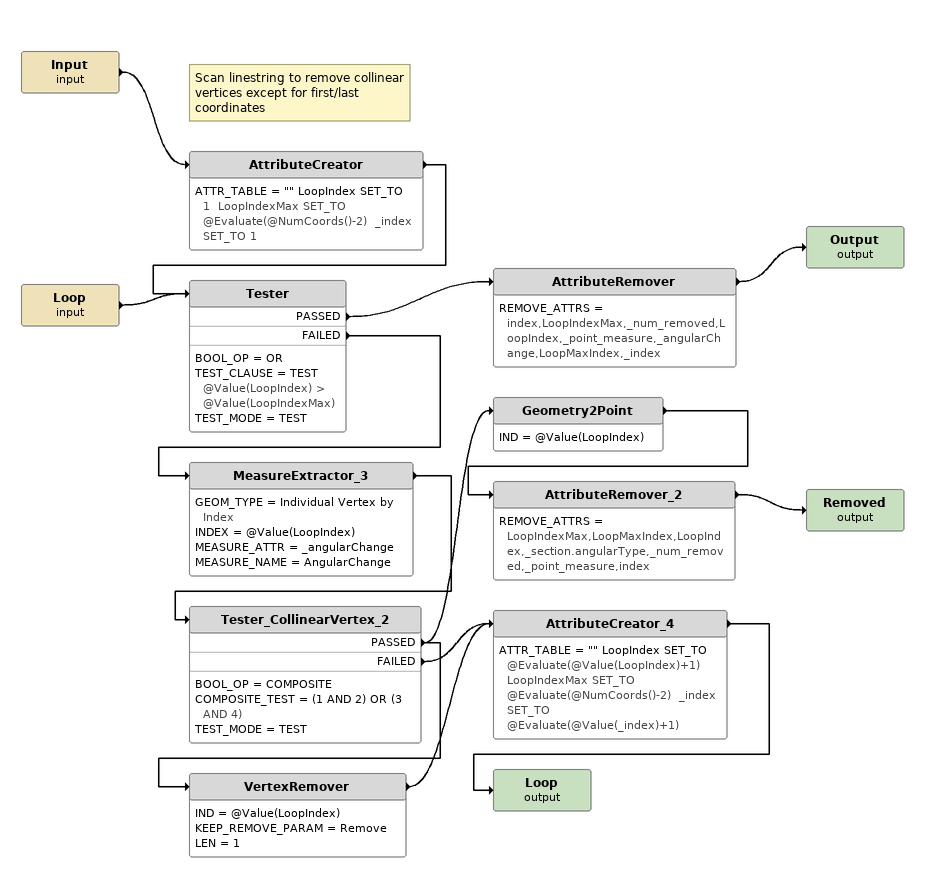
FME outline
Input (input)
    -> AttributeCreator
Note: Scan linestring to remove collinear vertices except for first/last coordinates
AttributeCreator
    ATTR_TABLE = "" LoopIndex SET_TO 1  LoopIndexMax SET_TO @Evaluate(@NumCoords()-2)  _index SET_TO 1
    -> Tester
Loop (input)
    -> Tester
Tester
    BOOL_OP = OR
    TEST_CLAUSE = TEST @Value(LoopIndex) > @Value(LoopIndexMax)
    TEST_MODE = TEST
    PASSED -> AttributeRemover
    FAILED -> MeasureExtractor_3
AttributeRemover
    REMOVE_ATTRS = index,LoopIndexMax,_num_removed,LoopIndex,_point_measure,_angularChange,LoopMaxIndex,_index
    -> Output (output)
Output (output)
MeasureExtractor_3
    GEOM_TYPE = Individual Vertex by Index
    INDEX = @Value(LoopIndex)
    MEASURE_ATTR = _angularChange
    MEASURE_NAME = AngularChange
    -> Tester_CollinearVertex_2
Tester_CollinearVertex_2
    BOOL_OP = COMPOSITE
    COMPOSITE_TEST = (1 AND 2) OR (3 AND 4)
    TEST_MODE = TEST
    PASSED -> VertexRemover
    PASSED -> Geometry2Point
    FAILED -> AttributeCreator_4
Geometry2Point
    IND = @Value(LoopIndex)
    -> AttributeRemover_2
AttributeRemover_2
    REMOVE_ATTRS = LoopIndexMax,LoopMaxIndex,LoopIndex,_section.angularType,_num_removed,_point_measure,index
    -> Removed (output)
Removed (output)
VertexRemover
    IND = @Value(LoopIndex)
    KEEP_REMOVE_PARAM = Remove
    LEN = 1
    -> AttributeCreator_4
AttributeCreator_4
    ATTR_TABLE = "" LoopIndex SET_TO @Evaluate(@Value(LoopIndex)+1)  LoopIndexMax SET_TO @Evaluate(@NumCoords()-2)  _index SET_TO @Evaluate(@Value(_index)+1)
    -> Loop (output)
Loop (output)
